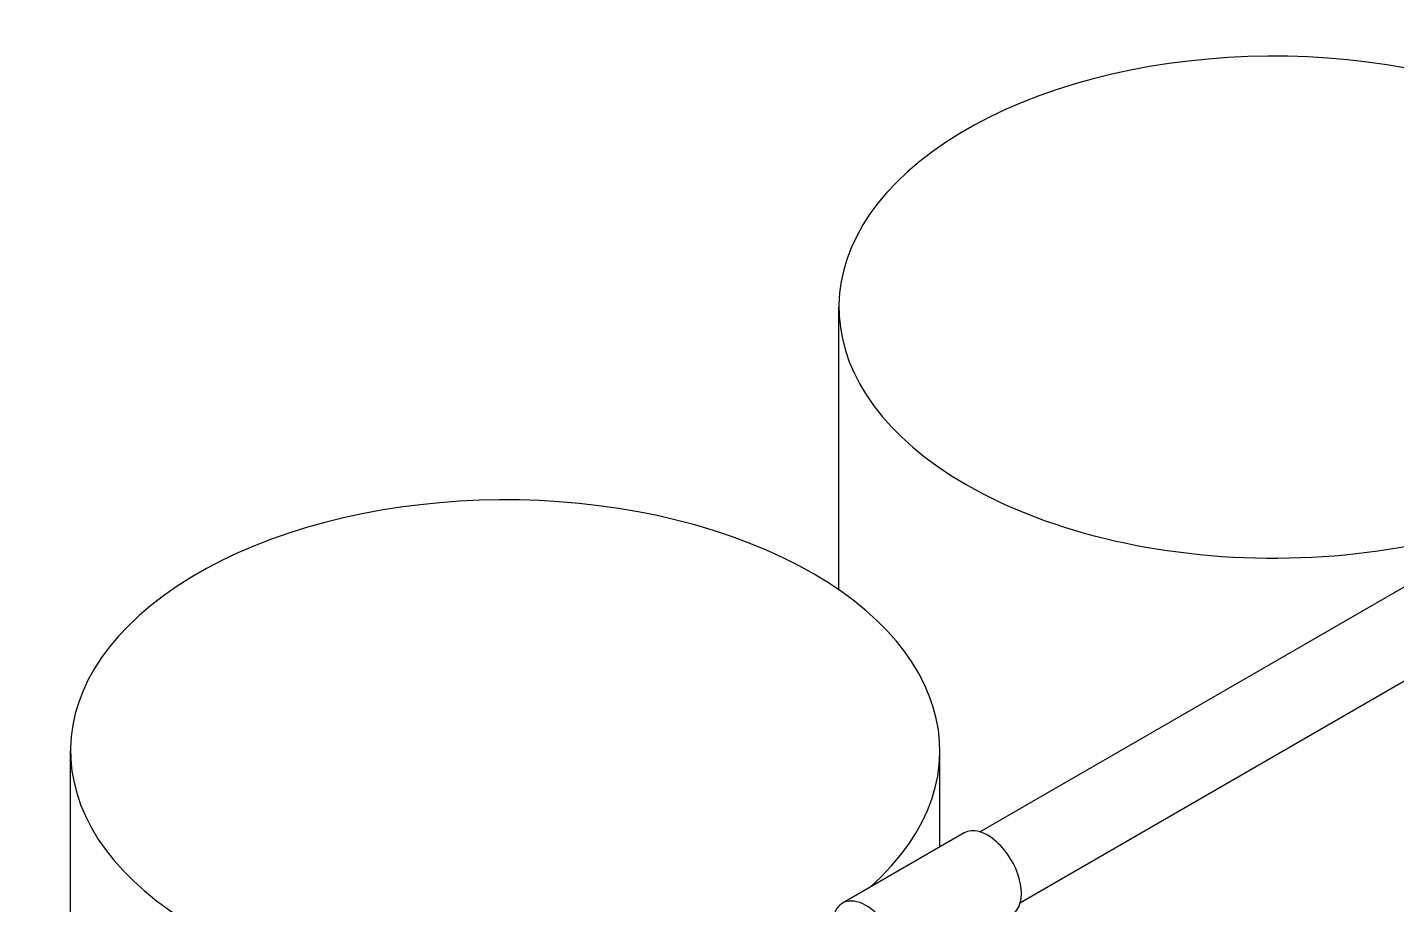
# Model space of a CAD drawing. Header units: inches. Extents: x 384 to 2495, y 344 to 1371.
# Drawn here: x 1283.4 to 1359, y 1298.4 to 1346.8 of the extents above; entities that cross this region are included whole.
import ezdxf

# ---------------------------------------------------------------- set-up
doc = ezdxf.new("R2010")
doc.units = ezdxf.units.IN
doc.header["$MEASUREMENT"] = 0
doc.layers.add('VISIBLE', color=7, linetype='Continuous')

msp = doc.modelspace()

# ---------------------------------------------------------------- linework, layer by layer
at = {"layer": 'VISIBLE'}
for p, q in [((1328.162, 1315.781), (1328.162, 1331.397)), ((1335.932, 1302.431), (1370.965, 1322.657)), ((1338.182, 1298.534), (1373.215, 1318.76)), ((1285.736, 1269.532), (1285.736, 1306.902)), ((1333.736, 1301.596), (1333.736, 1306.902)), ((1335.069, 1302.365), (1328.351, 1298.487))]:
    msp.add_line(p, q, dxfattribs=at)
for centre, major_axis, start_param, end_param in [((1352.162, 1331.397), (24, 0), -0.574835, 3.926991), ((1309.736, 1306.902), (24, 0), -0.574835, 3.926991), ((1352.162, 1331.397), (24, 0), -2.356194, -0.713693), ((1336.381, 1300.092), (1.313, -2.273), 0, 3.141593), ((1329.664, 1296.214), (1.312, -2.273), -0.5411, 3.682692)]:
    msp.add_ellipse(centre, major_axis=major_axis, ratio=0.57735, start_param=start_param, end_param=end_param, dxfattribs=at)

doc.saveas('drawing.dxf')
